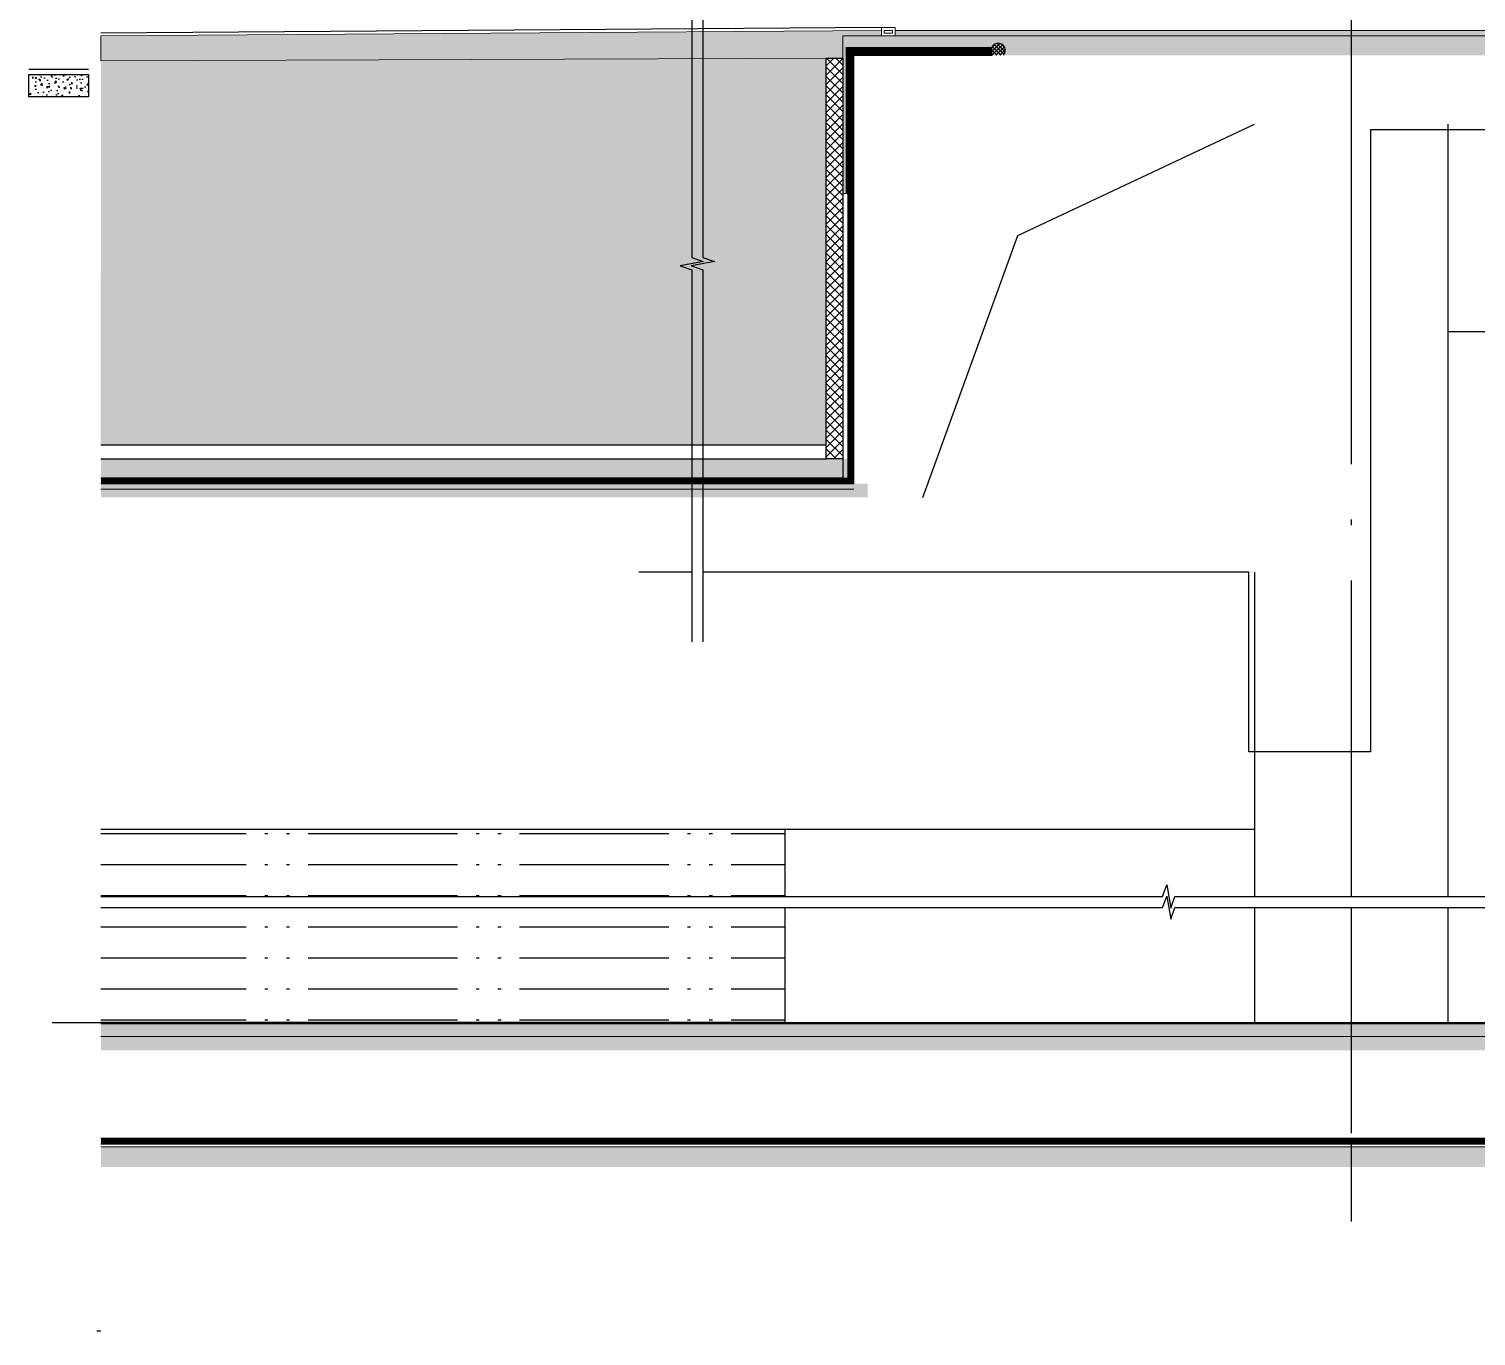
# Model space of a CAD drawing. Extents: x 1147314 to 1218578, y -272074 to -241968.
# Drawn here: x 1147489 to 1152727, y -271246 to -266517 of the extents above; entities that cross this region are included whole.
import ezdxf

# ---------------------------------------------------------------- set-up
doc = ezdxf.new("R2010")
doc.units = 0
doc.header["$LTSCALE"] = 1000
doc.header["$MEASUREMENT"] = 0
for name, pattern in [('230303生产综合楼-平面图_t8$0$DOTE', [2.42, 2, -0.2, 0.02, -0.2]), ('DASHED', [0.75, 0.5, -0.25]), ('DOTE', [2.42, 2, -0.2, 0.02, -0.2])]:
    doc.linetypes.add(name, pattern=pattern)
for name, color, linetype in [('A-AXIS', 1, 'DOTE'), ('A-DOOR-FIRE', 4, 'Continuous'), ('A-ELEV-WIN3', 251, 'Continuous'), ('A-SECT-SURF', 6, 'Continuous'), ('A-看线', 115, 'Continuous'), ('AXIS', 3, 'Continuous'), ('DIM_SYMB', 3, 'Continuous'), ('DOTE', 1, 'Continuous'), ('FF-窗帘-JYZS', 8, 'Continuous'), ('LAYER1', 6, 'Continuous'), ('PUB_HATCH', 8, 'Continuous'), ('SURFACE', 6, 'Continuous'), ('WALL', 255, 'Continuous'), ('墙身保温', 21, 'Continuous'), ('立面填充线2 穿孔板', 8, 'Continuous')]:
    doc.layers.add(name, color=color, linetype=linetype)
doc.layers.add('WALL-CURT-METL', color=211, linetype='Continuous', lineweight=0)
doc.layers.add('墙身分层线', color=253, linetype='Continuous', lineweight=18)

# ---------------------------------------------------------------- blocks, each defined once
blk = doc.blocks.new('A$Ce295fa89')
blk.add_wipeout([(0, 0), (2685.8, 0), (2685.8, -40), (0, -40)]).dxf.layer = 'DIM_SYMB'
at = {"layer": 'DIM_SYMB'}
for points in [[(0, 0), (1295.2, 0), (1310.5, 42), (1325.3, -42), (1340.2, 0), (2685.8, 0)], [(0, -40), (1295.2, -40), (1310.5, 2), (1325.3, -82), (1340.2, -40), (2685.8, -40)]]:
    blk.add_lwpolyline(points, dxfattribs=at)
blk = doc.blocks.new('A$Cb5515362')
at = {"layer": 'LAYER1'}
h = blk.add_hatch(dxfattribs=at)
h.set_pattern_fill('ANSI37', color=256, scale=80, style=0)
h.set_pattern_definition([(45, (3233.838, 33698.022), (-7.0710678, 7.0710678), []), (135, (3233.838, 33698.022), (-7.0710678, -7.0710678), [])])
edge = h.paths.add_edge_path()
edge.add_line((-29.6, -42), (0, -42))
edge.add_line((0, -42), (0, 0))
edge.add_arc((-17.3, -19.2), 25.9, 47.8791, 241.8372)
blk.add_line((0, -42), (-29.6, -42), dxfattribs=at)
blk.add_arc((-17.3, -19.2), 25.8, 48.1003, 241.616, dxfattribs=at)

msp = doc.modelspace()

# ---------------------------------------------------------------- hatches: boundary and pattern name
at = {"layer": 'A-ELEV-WIN3'}
h = msp.add_hatch(dxfattribs=at)
h.set_pattern_fill('ACAD_ISO05W100', color=256, scale=150, angle=-90)
h.set_pattern_definition([(0, (1157679.96, -356277.26), (7e-13, 112.5), [540, -67.5, 11.25, -67.5, 11.25, -67.5])])
h.paths.add_polyline_path([(1147749.4, -271245.9), (1147749.4, -270111.6), (1150224.4, -270111.6), (1150224.4, -269411.6), (1147749.4, -269411.6), (1147749.4, -271133.4), (1147854.4, -271171.6), (1147644.4, -271208.6)])
at = {"layer": 'PUB_HATCH'}
h = msp.add_hatch(dxfattribs=at)
h.set_pattern_fill('加气混凝土', color=256, scale=10, style=0)
h.set_pattern_definition([(0, (-832.54, -46005.65), (60, 120), [0, -120]), (0, (-902.74, -46021.85), (60, 120), [0, -120]), (0, (-863.74, -46023.05), (60, 120), [0, -120]), (0, (-821.14, -45987.65), (60, 120), [0, -120]), (0, (-870.94, -46029.05), (60, 120), [0, -120]), (0, (-809.14, -45912.05), (60, 120), [0, -120]), (0, (-845.74, -45921.65), (60, 120), [0, -120]), (0, (-826.54, -45936.65), (60, 120), [0, -120]), (0, (-924.34, -45939.05), (60, 120), [0, -120]), (0, (-865.54, -45944.45), (60, 120), [0, -120]), (0, (-888.34, -45975.05), (60, 120), [0, -120]), (0, (-887.14, -46020.05), (60, 120), [0, -120]), (0, (-842.14, -46024.85), (60, 120), [0, -120]), (0, (-809.14, -45972.05), (60, 120), [0, -120]), (0, (-921.34, -45990.65), (60, 120), [0, -120]), (0, (-911.14, -45970.25), (60, 120), [0, -120]), (0, (-864.34, -45978.65), (60, 120), [0, -120]), (0, (-881.14, -45996.05), (60, 120), [0, -120]), (0, (-890.74, -45956.45), (60, 120), [0, -120]), (0, (-875.74, -45911.45), (60, 120), [0, -120]), (0, (-916.54, -46015.85), (60, 120), [0, -120]), (0, (-850.54, -45936.05), (60, 120), [0, -120]), (0, (-906.34, -45934.25), (60, 120), [0, -120]), (0, (-915.94, -45918.65), (60, 120), [0, -120]), (130.601294, (-816.51, -45949.6225), (-299.999996686, 360.000001574), [5.268311, -2207.4222]), (18.4349488, (-825.081, -45947.337), (299.9999989, 119.9999991), [5.421048, -753.52558]), (90, (-825.08, -45952.48), (60, 120), [5.142857, -234.85713]), (161.565051, (-819.938, -45954.194), (-300.0000015, 119.99999105), [5.421048, -753.52558]), (53.1301023, (-819.938, -45954.194), (60.0000001, 119.99999994), [5.714286, -594.2857]), (135, (-815.367, -46015.337), (-60.0000073, 119.9999919), [4.848732, -334.56252]), (45, (-822.224, -46015.337), (59.9999996, 119.9999995), [4.848732, -334.56252]), (135, (-818.795, -46018.765), (-60.0000073, 119.9999919), [4.848732, -334.56252]), (45, (-818.795, -46018.765), (59.9999996, 119.9999995), [4.848732, -334.56252]), (116.565051, (-873.08, -45934.77), (-1e-05, 239.999993), [6.388765, -127.7753]), (180, (-875.94, -45929.05), (-60, 120), [6.857143, -113.14285]), (63.434949, (-885.65, -45934.77), (5e-07, 239.999999), [6.388765, -127.7753]), (116.565051, (-882.8, -45940.48), (-1e-05, 239.999993), [6.388765, -127.7753]), (0, (-882.8, -45940.48), (60, 120), [6.857143, -113.14285]), (63.434949, (-875.94, -45940.48), (5e-07, 239.999999), [6.388765, -127.7753]), (107.102728, (-827.9383, -45975.337), (-179.999993118, 600.000000968), [7.772269, -3256.5805]), (143.972626, (-830.224, -45967.908), (-1139.99998555, 839.99999905), [7.772269, -1624.404]), (180, (-836.51, -45963.34), (-60, 120), [7.428571, -112.57142]), (36.0273733, (-850.224, -45967.908), (1139.999991575, 839.999990944), [7.772269, -1624.404]), (71.5650511, (-852.51, -45974.765), (180.00000092, 599.99999897), [7.228063, -751.71856]), (107.102728, (-850.224, -45982.194), (-179.999993118, 600.000000968), [7.772269, -3256.5805]), (143.972626, (-843.938, -45986.765), (-1139.99998555, 839.99999905), [7.772269, -1624.404]), (0, (-843.94, -45986.77), (60, 120), [7.428571, -112.57142]), (36.0273733, (-836.51, -45986.765), (1139.999991575, 839.999990944), [7.772269, -1624.404]), (71.5650511, (-830.224, -45982.194), (180.00000092, 599.99999897), [7.228063, -751.71856]), (150.255118, (-826.795, -45919.337), (-180.00000043, 119.99999851), [4.607004, -962.86392]), (90, (-830.795, -45921.62), (60, 120), [4.571429, -235.42855]), (29.7448813, (-830.795, -45921.623), (180.0000001, 119.99999944), [4.607004, -962.86392]), (116.565051, (-854.8, -46004.48), (-1e-05, 239.999993), [6.388765, -127.7753]), (168.690067, (-857.653, -45998.765), (-540.0000004, 119.99999699), [5.827451, -1217.9371]), (41.1859251, (-867.938, -46001.6225), (1499.999990912, 1319.999988458), [6.074369, -2545.1604]), (90, (-867.94, -46007.337), (60, 120), [5.714286, -234.2857]), (138.814074, (-863.367, -46011.337), (-1499.999973338, 1320.000008407), [6.074369, -2545.1604]), (16.6992442, (-863.367, -46011.337), (1979.999985103, 599.999993716), [5.96589, -2499.7075]), (60.9453959, (-857.6525, -46009.6225), (59.99999984, 119.999998939), [5.883217, -2465.0679]), (109.983106, (-905.081, -45954.194), (-300.00000113, 839.999997777), [6.6884, -2802.4395]), (155.556045, (-907.367, -45947.908), (-780.000002973, 359.99999252), [6.904597, -2893.0263]), (24.4439547, (-919.9383, -45947.908), (780.00000039, 359.999998268), [6.904597, -2893.0263]), (70.0168934, (-922.224, -45954.194), (300.000000904, 839.999997916), [6.6884, -2802.4395]), (109.983106, (-919.938, -45960.4797), (-300.00000113, 839.999997777), [6.6884, -2802.4395]), (160.016893, (-913.653, -45962.765), (-300.00000018, 119.99999453), [6.6884, -1397.8755]), (19.9831065, (-913.653, -45962.765), (299.99999835, 119.99999981), [6.6884, -1397.8755]), (70.0168934, (-907.367, -45960.4797), (300.000000904, 839.999997916), [6.6884, -2802.4395]), (122.005383, (-860.51, -45965.051), (-60.00000805, 119.99999387), [5.390846, -1126.6868]), (18.4349488, (-868.51, -45962.194), (299.9999989, 119.9999991), [5.421048, -753.52558]), (90, (-868.51, -45967.337), (60, 120), [5.142857, -234.85713]), (161.565051, (-863.367, -45969.051), (-300.0000015, 119.99999105), [5.421048, -753.52558]), (54.4623222, (-863.367, -45969.051), (419.99999939, 599.9999991), [4.915614, -2059.6423]), (116.565051, (-895.37, -45994.19), (-1e-05, 239.999993), [6.388765, -127.7753]), (180, (-898.22, -45988.48), (-60, 120), [6.285714, -113.71428]), (59.0362434, (-907.938, -45994.194), (60.000000195, 119.99999942), [6.663946, -1392.7644]), (120.963756, (-904.51, -45999.908), (-60.0000082, 119.99999449), [6.663946, -1392.7644]), (0, (-904.51, -45999.91), (60, 120), [6.285714, -113.71428]), (63.434949, (-898.22, -45999.91), (5e-07, 239.999999), [6.388765, -127.7753])])
h.paths.add_polyline_path([(1157487, -266611.6), (1157487, -266541.6), (1150434.4, -266541.6), (1150434.4, -267111.6), (1150454.4, -267111.6), (1150454.4, -266611.6)])
h = msp.add_hatch(dxfattribs=at)
h.set_pattern_fill('混凝土', color=256, scale=8, style=0)
h.set_pattern_definition([(50, (-12130.204, 4254.974), (57.3808146, -5.0201708), [6, -66]), (355, (-12130.204, 4254.974), (-11.1001067, 60.1753707), [4.8, -52.8]), (100.4514, (-12125.42, 4254.555), (46.2807505, 55.1551634), [5.0992152, -56.091369]), (46.1842, (-12130.204, 4270.974), (85.379284, -13.241521), [9, -99]), (96.6356, (-12123.09, 4269.87), (74.7730164, 77.9294297), [7.648823, -84.13704]), (351.1842, (-12130.2, 4270.97), (74.7729556, 77.929488), [7.2, -79.2]), (21, (-12122.204, 4266.974), (47.7525642, -32.2095113), [6, -66]), (326, (-12122.204, 4266.974), (19.4652266, 58.0120036), [4.8, -52.8]), (71.4514, (-12118.225, 4264.29), (67.2178103, 25.8024397), [5.0992152, -56.091369]), (37.5, (-12130.204, 4254.974), (0.97278843, 26.6315083), [0, -52.16, 0, -53.6, 0, -53]), (7.5, (-12130.204, 4254.974), (21.045563, 31.55293695), [0, -30.56, 0, -50.96, 0, -20.2]), (327.5, (-12148.044, 4254.974), (42.7057949, -1.80438974), [0, -20, 0, -62.4, 0, -82.8]), (317.5, (-12156.044, 4254.974), (46.6548935, 8.0083986), [0, -26, 0, -41.44, 0, -58.8])])
h.paths.add_polyline_path([(1147488.9, -266681.6), (1147705, -266681.6), (1147705, -266761.6), (1147488.9, -266761.6)])
h = msp.add_hatch(dxfattribs=at)
h.set_pattern_fill('加气混凝土', color=256, scale=10, style=0)
h.set_pattern_definition([(0, (-832.54, -50299.62), (60, 120), [0, -120]), (0, (-902.74, -50315.82), (60, 120), [0, -120]), (0, (-863.74, -50317.02), (60, 120), [0, -120]), (0, (-821.14, -50281.62), (60, 120), [0, -120]), (0, (-870.94, -50323.02), (60, 120), [0, -120]), (0, (-809.14, -50206.02), (60, 120), [0, -120]), (0, (-845.74, -50215.62), (60, 120), [0, -120]), (0, (-826.54, -50230.62), (60, 120), [0, -120]), (0, (-924.34, -50233.02), (60, 120), [0, -120]), (0, (-865.54, -50238.42), (60, 120), [0, -120]), (0, (-888.34, -50269.02), (60, 120), [0, -120]), (0, (-887.14, -50314.02), (60, 120), [0, -120]), (0, (-842.14, -50318.82), (60, 120), [0, -120]), (0, (-809.14, -50266.02), (60, 120), [0, -120]), (0, (-921.34, -50284.62), (60, 120), [0, -120]), (0, (-911.14, -50264.22), (60, 120), [0, -120]), (0, (-864.34, -50272.62), (60, 120), [0, -120]), (0, (-881.14, -50290.02), (60, 120), [0, -120]), (0, (-890.74, -50250.42), (60, 120), [0, -120]), (0, (-875.74, -50205.42), (60, 120), [0, -120]), (0, (-916.54, -50309.82), (60, 120), [0, -120]), (0, (-850.54, -50230.02), (60, 120), [0, -120]), (0, (-906.34, -50228.22), (60, 120), [0, -120]), (0, (-915.94, -50212.62), (60, 120), [0, -120]), (130.601294, (-816.51, -50243.59), (-299.999996686, 360.000001574), [5.268311, -2207.4222]), (18.4349488, (-825.081, -50241.304), (299.9999989, 119.9999991), [5.421048, -753.52558]), (90, (-825.08, -50246.45), (60, 120), [5.142857, -234.85713]), (161.565051, (-819.938, -50248.161), (-300.0000015, 119.99999105), [5.421048, -753.52558]), (53.1301023, (-819.938, -50248.161), (60.0000001, 119.99999994), [5.714286, -594.2857]), (135, (-815.367, -50309.304), (-60.0000073, 119.9999919), [4.848732, -334.56252]), (45, (-822.224, -50309.304), (59.9999996, 119.9999995), [4.848732, -334.56252]), (135, (-818.795, -50312.733), (-60.0000073, 119.9999919), [4.848732, -334.56252]), (45, (-818.795, -50312.733), (59.9999996, 119.9999995), [4.848732, -334.56252]), (116.565051, (-873.08, -50228.73), (-1e-05, 239.999993), [6.388765, -127.7753]), (180, (-875.94, -50223.02), (-60, 120), [6.857143, -113.14285]), (63.434949, (-885.65, -50228.73), (5e-07, 239.999999), [6.388765, -127.7753]), (116.565051, (-882.8, -50234.45), (-1e-05, 239.999993), [6.388765, -127.7753]), (0, (-882.8, -50234.45), (60, 120), [6.857143, -113.14285]), (63.434949, (-875.94, -50234.45), (5e-07, 239.999999), [6.388765, -127.7753]), (107.102728, (-827.9383, -50269.3043), (-179.999993118, 600.000000968), [7.772269, -3256.5805]), (143.972626, (-830.224, -50261.876), (-1139.99998555, 839.99999905), [7.772269, -1624.404]), (180, (-836.51, -50257.3), (-60, 120), [7.428571, -112.57142]), (36.0273733, (-850.224, -50261.876), (1139.999991575, 839.999990944), [7.772269, -1624.404]), (71.5650511, (-852.51, -50268.733), (180.00000092, 599.99999897), [7.228063, -751.71856]), (107.102728, (-850.224, -50276.1614), (-179.999993118, 600.000000968), [7.772269, -3256.5805]), (143.972626, (-843.938, -50280.733), (-1139.99998555, 839.99999905), [7.772269, -1624.404]), (0, (-843.94, -50280.73), (60, 120), [7.428571, -112.57142]), (36.0273733, (-836.51, -50280.733), (1139.999991575, 839.999990944), [7.772269, -1624.404]), (71.5650511, (-830.224, -50276.161), (180.00000092, 599.99999897), [7.228063, -751.71856]), (150.255118, (-826.795, -50213.304), (-180.00000043, 119.99999851), [4.607004, -962.86392]), (90, (-830.795, -50215.59), (60, 120), [4.571429, -235.42855]), (29.7448813, (-830.795, -50215.59), (180.0000001, 119.99999944), [4.607004, -962.86392]), (116.565051, (-854.8, -50298.45), (-1e-05, 239.999993), [6.388765, -127.7753]), (168.690067, (-857.653, -50292.733), (-540.0000004, 119.99999699), [5.827451, -1217.9371]), (41.1859251, (-867.938, -50295.59), (1499.999990912, 1319.999988458), [6.074369, -2545.1604]), (90, (-867.94, -50301.304), (60, 120), [5.714286, -234.2857]), (138.814074, (-863.367, -50305.304), (-1499.999973338, 1320.000008407), [6.074369, -2545.1604]), (16.6992442, (-863.367, -50305.304), (1979.999985103, 599.999993716), [5.96589, -2499.7075]), (60.9453959, (-857.6525, -50303.59), (59.99999984, 119.999998939), [5.883217, -2465.0679]), (109.983106, (-905.081, -50248.1614), (-300.00000113, 839.999997777), [6.6884, -2802.4395]), (155.556045, (-907.367, -50241.8757), (-780.000002973, 359.99999252), [6.904597, -2893.0263]), (24.4439547, (-919.9383, -50241.8757), (780.00000039, 359.999998268), [6.904597, -2893.0263]), (70.0168934, (-922.224, -50248.1614), (300.000000904, 839.999997916), [6.6884, -2802.4395]), (109.983106, (-919.938, -50254.447), (-300.00000113, 839.999997777), [6.6884, -2802.4395]), (160.016893, (-913.653, -50256.733), (-300.00000018, 119.99999453), [6.6884, -1397.8755]), (19.9831065, (-913.653, -50256.733), (299.99999835, 119.99999981), [6.6884, -1397.8755]), (70.0168934, (-907.367, -50254.447), (300.000000904, 839.999997916), [6.6884, -2802.4395]), (122.005383, (-860.51, -50259.019), (-60.00000805, 119.99999387), [5.390846, -1126.6868]), (18.4349488, (-868.51, -50256.161), (299.9999989, 119.9999991), [5.421048, -753.52558]), (90, (-868.51, -50261.304), (60, 120), [5.142857, -234.85713]), (161.565051, (-863.367, -50263.019), (-300.0000015, 119.99999105), [5.421048, -753.52558]), (54.4623222, (-863.367, -50263.0186), (419.99999939, 599.9999991), [4.915614, -2059.6423]), (116.565051, (-895.37, -50288.16), (-1e-05, 239.999993), [6.388765, -127.7753]), (180, (-898.22, -50282.45), (-60, 120), [6.285714, -113.71428]), (59.0362434, (-907.938, -50288.161), (60.000000195, 119.99999942), [6.663946, -1392.7644]), (120.963756, (-904.51, -50293.876), (-60.0000082, 119.99999449), [6.663946, -1392.7644]), (0, (-904.51, -50293.88), (60, 120), [6.285714, -113.71428]), (63.434949, (-898.22, -50293.88), (5e-07, 239.999999), [6.388765, -127.7753])])
h.paths.add_polyline_path([(1157487, -270211.6), (1157487, -270161.6), (1147749.4, -270161.6), (1147749.4, -270211.6)])
at = {"layer": '墙身保温'}
h = msp.add_hatch(dxfattribs=at)
h.set_pattern_fill('ANSI37', color=256, scale=15, style=0)
h.set_pattern_definition([(45, (-773.053, 600), (-16.83798023, 16.83798023), []), (135, (-773.053, 600), (-16.83798023, -16.83798023), [])])
h.paths.add_polyline_path([(1150374.4, -268071.6), (1150374.4, -266622.5), (1150434.4, -266622.5), (1150434.4, -268071.6)])
at = {"layer": '墙身分层线'}
h = msp.add_hatch(dxfattribs=at)
h.set_pattern_fill('混凝土', color=256, scale=10)
h.set_pattern_definition([(50, (-867.94, -45969.05), (71.7260183, -6.2752135), [7.5, -82.5]), (355, (-867.94, -45969.05), (-13.8751334, 75.2192134), [6, -66]), (100.4514, (-861.96, -45969.574), (57.850938, 68.9439542), [6.374019, -70.114211]), (46.1842, (-867.94, -45949.05), (106.724105, -16.5519014), [11.25, -123.75]), (96.6356, (-859.04, -45950.43), (93.466271, 97.411787), [9.561029, -105.1713]), (351.1842, (-867.94, -45949.05), (93.466195, 97.41186), [9, -99]), (21, (-857.94, -45954.05), (59.6907052, -40.261889), [7.5, -82.5]), (326, (-857.94, -45954.05), (24.331533, 72.5150045), [6, -66]), (71.4514, (-852.964, -45957.406), (84.022263, 32.2530497), [6.374019, -70.114211]), (37.5, (-867.938, -45969.05), (1.21598553, 33.2893854), [0, -65.2, 0, -67, 0, -66.25]), (7.5, (-867.94, -45969.05), (26.3069537, 39.4411712), [0, -38.2, 0, -63.7, 0, -25.25]), (327.5, (-890.238, -45969.05), (53.3822436, -2.2554872), [0, -25, 0, -78, 0, -103.5]), (317.5, (-900.24, -45969.05), (58.318617, 10.0104982), [0, -32.5, 0, -51.8, 0, -73.5])])
h.paths.add_polyline_path([(1157487, -266541.6), (1157487, -266521.6), (1150624.4, -266521.6), (1150624.4, -266541.6)])
h = msp.add_hatch(dxfattribs=at)
h.set_pattern_fill('混凝土', color=256, scale=10)
h.set_pattern_definition([(50, (-867.94, -50313.02), (71.7260183, -6.2752135), [7.5, -82.5]), (355, (-867.94, -50313.02), (-13.8751334, 75.2192134), [6, -66]), (100.4514, (-861.96, -50313.54), (57.850938, 68.9439542), [6.374019, -70.114211]), (46.1842, (-867.94, -50293.02), (106.724105, -16.5519014), [11.25, -123.75]), (96.6356, (-859.04, -50294.4), (93.466271, 97.411787), [9.561029, -105.1713]), (351.1842, (-867.94, -50293.02), (93.466195, 97.41186), [9, -99]), (21, (-857.94, -50298.02), (59.6907052, -40.261889), [7.5, -82.5]), (326, (-857.94, -50298.02), (24.331533, 72.5150045), [6, -66]), (71.4514, (-852.964, -50301.374), (84.022263, 32.2530497), [6.374019, -70.114211]), (37.5, (-867.938, -50313.019), (1.21598553, 33.2893854), [0, -65.2, 0, -67, 0, -66.25]), (7.5, (-867.94, -50313.02), (26.3069537, 39.4411712), [0, -38.2, 0, -63.7, 0, -25.25]), (327.5, (-890.238, -50313.019), (53.3822436, -2.2554872), [0, -25, 0, -78, 0, -103.5]), (317.5, (-900.24, -50313.02), (58.318617, 10.0104982), [0, -32.5, 0, -51.8, 0, -73.5])])
h.paths.add_polyline_path([(1157487, -270161.6), (1157487, -270116.6), (1147749.4, -270116.6), (1147749.4, -270161.6)])
at = {"layer": '立面填充线2 穿孔板'}
h = msp.add_hatch(dxfattribs=at)
h.set_pattern_fill('夯实土壤', color=256, scale=20, style=0)
h.set_pattern_definition([(135, (1148784.9, -270885.6), (79.4788, 79.4788), []), (135, (1148742.9, -270885.6), (79.4788, 79.4788), []), (135, (1148700.9, -270885.6), (79.4788, 79.4788), []), (45, (1148784.9, -270885.6), (79.4788, -79.4788), [53, -59.4]), (45, (1148763.9, -270864.6), (79.4788, -79.4788), [53, -59.4]), (45, (1148742.9, -270843.6), (79.4788, -79.4788), [53, -59.4])])
h.paths.add_polyline_path([(1157487, -270633.7), (1157487, -270561.6), (1147749.4, -270561.6), (1147749.4, -270633.7)])

# ---------------------------------------------------------------- linework, layer by layer
at = {"layer": 'A-AXIS'}
msp.add_line((1147573.2, -270111.6), (1157487, -270111.6), dxfattribs=at)
at = {"layer": 'A-DOOR-FIRE'}
msp.add_lwpolyline([(1147749.4, -269411.6), (1150224.4, -269411.6), (1150224.4, -270111.6), (1147749.4, -270111.6)], dxfattribs=at)
at = {"layer": 'A-SECT-SURF'}
msp.add_line((1147749.4, -270111.6), (1154261.6, -270111.6), dxfattribs=at)
at = {"layer": 'A-看线'}
for p, q in [((1152624.4, -266861.6), (1152624.4, -270111.6)), ((1147749.4, -269411.6), (1151924.4, -269411.6))]:
    msp.add_line(p, q, dxfattribs=at)
for points in [[(1152624.4, -267611.6), (1156211.6, -267611.6)], [(1151924.4, -268481.6), (1151924.4, -270111.6)]]:
    msp.add_lwpolyline(points, dxfattribs=at)
at = {"layer": 'AXIS'}
msp.add_line((1152274.4, -270536), (1152274.4, -270831.8), dxfattribs=at)
at = {"layer": 'DOTE', "linetype": '230303生产综合楼-平面图_t8$0$DOTE'}
msp.add_line((1152274.4, -258831.6), (1152274.4, -270831.8), dxfattribs=at)
at = {"layer": 'FF-窗帘-JYZS'}
msp.add_lwpolyline([(1150474.4, -266611.6), (1150474.4, -266611.6)], dxfattribs=at)
at = {"layer": 'SURFACE', "linetype": 'DASHED', "ltscale": 0.1, "const_width": 20}
for points in [[(1150454.4, -267111.6), (1150454.4, -266591.6), (1150974.4, -266591.6)], [(1157487, -270541.6), (1147749.4, -270541.6)]]:
    msp.add_lwpolyline(points, dxfattribs=at)
at = {"layer": 'SURFACE'}
for points in [[(1147488.9, -266661.6), (1147705, -266661.6)], [(1154261.6, -266881.6), (1152344.4, -266881.6), (1152344.4, -269131.6), (1151904.4, -269131.6), (1151904.4, -268481.6), (1149696.3, -268481.6)]]:
    msp.add_lwpolyline(points, dxfattribs=at)
at = {"layer": 'WALL'}
for points in [[(1150374.4, -268071.6), (1150374.4, -266622.5), (1150434.4, -266622.5), (1150434.4, -268071.6)], [(1147488.9, -266681.6), (1147705, -266681.6), (1147705, -266681.6), (1147705, -266761.6), (1147705, -266761.6), (1147488.9, -266761.6)]]:
    msp.add_lwpolyline(points, close=True, dxfattribs=at)
for points in [[(1150724.4, -268211.6), (1151068.5, -267264), (1151924.4, -266861.6)], [(1150434.4, -266901.6), (1150434.4, -268141.6), (1147749.4, -268141.6)], [(1157487, -270531.6), (1147749.4, -270531.6)], [(1157487, -270551.6), (1147749.4, -270551.6)]]:
    msp.add_lwpolyline(points, dxfattribs=at)
at = {"layer": 'WALL-CURT-METL'}
for points in [[(1150574.4, -266511.6), (1150624.5, -266511.6), (1150624.5, -266541.6), (1150574.4, -266541.6)], [(1150584.4, -266521.6), (1150614.5, -266521.6), (1150614.5, -266531.6), (1150584.4, -266531.6)]]:
    msp.add_lwpolyline(points, close=True, dxfattribs=at)
at = {"layer": '墙身分层线'}
for p, q in [((1157487, -266521.6), (1150624.5, -266521.6)), ((1157487, -266541.6), (1150624.5, -266541.6)), ((1147749.4, -270116.6), (1154261.6, -270116.6)), ((1147749.4, -270161.6), (1154261.6, -270161.6))]:
    msp.add_line(p, q, dxfattribs=at)
for points in [[(1150624.5, -266541.6), (1150434.4, -266541.6), (1150434.4, -267111.6), (1150454.4, -267111.6)], [(1157487, -270551.6), (1147749.4, -270551.6)], [(1157487, -270561.6), (1147749.4, -270561.6)]]:
    msp.add_lwpolyline(points, dxfattribs=at)

# ---------------------------------------------------------------- block references
at = {"layer": 'SURFACE', "rotation": 270}
msp.add_blockref('A$Cb5515362', (1151016.4, -266611.6), dxfattribs=at)

# ---------------------------------------------------------------- next in the draw order: block references
at = {"layer": 'DIM_SYMB', "rotation": 270}
msp.add_blockref('A$Ce295fa89', (1149927.7, -266048, 0), dxfattribs=at)

# ---------------------------------------------------------------- next in the draw order: wipeouts: each hides what was drawn before it
msp.add_wipeout([(1147749.4, -269655.8), (1157487, -269655.8), (1157487, -269695.8), (1147749.4, -269695.8)]).translate(0, 0, 0).dxf.layer = 'DIM_SYMB'

# ---------------------------------------------------------------- next in the draw order: hatches: boundary and pattern name
at = {"layer": 'LAYER1'}
h = msp.add_hatch(dxfattribs=at)
h.set_pattern_fill('AR-SAND', color=8, scale=20, style=0)
h.set_pattern_definition([(37.5, (-11401.663, 3534.48), (-1.6000313, 48.9413237), [0, -38.608, 0, -43.18, 0, -41.275]), (7.5, (-11401.66, 3534.48), (44.9523283, 71.68251), [0, -20.828, 0, -34.798, 0, -13.335]), (327.5, (-11432.905, 3534.48), (79.099237, 0.1437185), [0, -12.7, 0, -45.72, 0, -59.69]), (317.5, (-11432.905, 3534.48), (76.3556452, 22.2929323), [0, -6.35, 0, -29.972, 0, -34.29])])
h.paths.add_polyline_path([(1147748.9, -268021.6), (1150374.8, -268021.6), (1150374.1, -266611.6), (1147749.4, -266611.6)])
at = {"layer": 'PUB_HATCH'}
h = msp.add_hatch(dxfattribs=at)
h.set_pattern_fill('混凝土', color=256, scale=8, style=0)
h.set_pattern_definition([(50, (-11161.664, 4404.49), (57.3808146, -5.0201708), [6, -66]), (355, (-11161.664, 4404.49), (-11.1001067, 60.1753707), [4.8, -52.8]), (100.4514, (-11156.88, 4404.07), (46.2807505, 55.1551634), [5.0992152, -56.091369]), (46.1842, (-11161.664, 4420.49), (85.379284, -13.241521), [9, -99]), (96.6356, (-11154.55, 4419.385), (74.7730164, 77.9294297), [7.648823, -84.13704]), (351.1842, (-11161.66, 4420.49), (74.7729556, 77.929488), [7.2, -79.2]), (21, (-11153.664, 4416.49), (47.7525642, -32.2095113), [6, -66]), (326, (-11153.664, 4416.49), (19.4652266, 58.0120036), [4.8, -52.8]), (71.4514, (-11149.685, 4413.804), (67.2178103, 25.8024397), [5.0992152, -56.091369]), (37.5, (-11161.664, 4404.488), (0.97278843, 26.6315083), [0, -52.16, 0, -53.6, 0, -53]), (7.5, (-11161.664, 4404.488), (21.045563, 31.55293695), [0, -30.56, 0, -50.96, 0, -20.2]), (327.5, (-11179.504, 4404.488), (42.7057949, -1.80438974), [0, -20, 0, -62.4, 0, -82.8]), (317.5, (-11187.504, 4404.49), (46.6548935, 8.0083986), [0, -26, 0, -41.44, 0, -58.8])])
h.paths.add_polyline_path([(1150574.4, -266521.6), (1147749.4, -266541.6), (1147749.4, -266631.6), (1150434.4, -266622.5), (1150434.4, -266541.6), (1150574.4, -266541.6)])
h = msp.add_hatch(dxfattribs=at)
h.set_pattern_fill('混凝土', color=256, scale=8, style=0)
h.set_pattern_definition([(50, (-25107.094, 2495.264), (57.3808146, -5.0201708), [6, -66]), (355, (-25107.094, 2495.264), (-11.1001067, 60.1753707), [4.8, -52.8]), (100.4514, (-25102.31, 2494.845), (46.2807505, 55.1551634), [5.0992152, -56.091369]), (46.1842, (-25107.094, 2511.264), (85.379284, -13.241521), [9, -99]), (96.6356, (-25099.98, 2510.16), (74.7730164, 77.9294297), [7.648823, -84.13704]), (351.1842, (-25107.09, 2511.26), (74.7729556, 77.929488), [7.2, -79.2]), (21, (-25099.094, 2507.264), (47.7525642, -32.2095113), [6, -66]), (326, (-25099.094, 2507.264), (19.4652266, 58.0120036), [4.8, -52.8]), (71.4514, (-25095.115, 2504.58), (67.2178103, 25.8024397), [5.0992152, -56.091369]), (37.5, (-25107.094, 2495.264), (0.97278843, 26.6315083), [0, -52.16, 0, -53.6, 0, -53]), (7.5, (-25107.094, 2495.264), (21.045563, 31.55293695), [0, -30.56, 0, -50.96, 0, -20.2]), (327.5, (-25124.934, 2495.264), (42.7057949, -1.80438974), [0, -20, 0, -62.4, 0, -82.8]), (317.5, (-25132.934, 2495.264), (46.6548935, 8.0083986), [0, -26, 0, -41.44, 0, -58.8])])
h.paths.add_polyline_path([(1147749.4, -268071.6), (1147749.4, -268141.6), (1150474.4, -268141.6), (1150474.4, -268071.6)])
h = msp.add_hatch(dxfattribs=at)
h.set_pattern_fill('加气混凝土', color=256, scale=8)
h.set_pattern_definition([(0, (-38937.58, 3921.02), (48, 96), [0, -96]), (0, (-38993.74, 3908.06), (48, 96), [0, -96]), (0, (-38962.54, 3907.1), (48, 96), [0, -96]), (0, (-38928.46, 3935.42), (48, 96), [0, -96]), (0, (-38968.3, 3902.3), (48, 96), [0, -96]), (0, (-38918.86, 3995.9), (48, 96), [0, -96]), (0, (-38948.14, 3988.22), (48, 96), [0, -96]), (0, (-38932.78, 3976.22), (48, 96), [0, -96]), (0, (-39011.02, 3974.3), (48, 96), [0, -96]), (0, (-38963.98, 3969.98), (48, 96), [0, -96]), (0, (-38982.22, 3945.5), (48, 96), [0, -96]), (0, (-38981.26, 3909.5), (48, 96), [0, -96]), (0, (-38945.26, 3905.66), (48, 96), [0, -96]), (0, (-38918.86, 3947.9), (48, 96), [0, -96]), (0, (-39008.62, 3933.02), (48, 96), [0, -96]), (0, (-39000.46, 3949.34), (48, 96), [0, -96]), (0, (-38963.02, 3942.62), (48, 96), [0, -96]), (0, (-38976.46, 3928.7), (48, 96), [0, -96]), (0, (-38984.14, 3960.38), (48, 96), [0, -96]), (0, (-38972.14, 3996.38), (48, 96), [0, -96]), (0, (-39004.78, 3912.86), (48, 96), [0, -96]), (0, (-38951.98, 3976.7), (48, 96), [0, -96]), (0, (-38996.62, 3978.14), (48, 96), [0, -96]), (0, (-39004.3, 3990.62), (48, 96), [0, -96]), (130.601294, (-38924.756, 3965.84), (-239.99999735, 288.00000126), [4.214649, -1765.93776]), (18.4349488, (-38931.613, 3967.669), (239.99999911, 95.9999993), [4.3368384, -602.820464]), (90, (-38931.613, 3963.554), (48, 96), [4.1142854, -187.885704]), (161.565051, (-38927.499, 3962.183), (-240.0000012, 95.99999284), [4.3368384, -602.820464]), (53.1301023, (-38927.499, 3962.183), (48.0000001, 95.99999995), [4.571429, -475.42856]), (135, (-38923.842, 3913.27), (-48.0000058, 95.9999935), [3.8789856, -267.650016]), (45, (-38929.328, 3913.27), (47.9999997, 95.9999996), [3.8789856, -267.650016]), (135, (-38926.585, 3910.526), (-48.0000058, 95.9999935), [3.8789856, -267.650016]), (45, (-38926.585, 3910.526), (47.9999997, 95.9999996), [3.8789856, -267.650016]), (116.565051, (-38970.01, 3977.73), (-8.4e-06, 191.999995), [5.111012, -102.22024]), (180, (-38972.3, 3982.3), (-48, 96), [5.4857146, -90.51428]), (63.434949, (-38980.07, 3977.73), (4e-07, 191.999999), [5.111012, -102.22024]), (116.565051, (-38977.785, 3973.154), (-8.4e-06, 191.999995), [5.111012, -102.22024]), (0, (-38977.78, 3973.15), (48, 96), [5.4857146, -90.51428]), (63.434949, (-38972.3, 3973.154), (4e-07, 191.999999), [5.111012, -102.22024]), (107.102728, (-38933.899, 3945.2686), (-143.999994495, 480.000000774), [6.217815, -2605.2644]), (143.972626, (-38935.7275, 3951.2115), (-911.99998844, 671.99999924), [6.217815, -1299.5232]), (180, (-38940.76, 3954.87), (-48, 96), [5.942857, -90.057136]), (36.0273733, (-38951.7275, 3951.2115), (911.99999326, 671.999992756), [6.217815, -1299.5232]), (71.5650511, (-38953.556, 3945.726), (144.00000074, 479.99999917), [5.7824506, -601.374848]), (107.102728, (-38951.7275, 3939.783), (-143.999994495, 480.000000774), [6.217815, -2605.2644]), (143.972626, (-38946.699, 3936.126), (-911.99998844, 671.99999924), [6.217815, -1299.5232]), (0, (-38946.7, 3936.13), (48, 96), [5.942857, -90.057136]), (36.0273733, (-38940.756, 3936.126), (911.99999326, 671.999992756), [6.217815, -1299.5232]), (71.5650511, (-38935.728, 3939.783), (144.00000074, 479.99999917), [5.7824506, -601.374848]), (150.255118, (-38932.985, 3990.069), (-144.00000034, 95.99999881), [3.685603, -770.291136]), (90, (-38936.185, 3988.24), (48, 96), [3.657143, -188.34284]), (29.7448813, (-38936.185, 3988.24), (144.00000008, 95.99999955), [3.685603, -770.291136]), (116.565051, (-38955.385, 3921.954), (-8.4e-06, 191.999995), [5.111012, -102.22024]), (168.690067, (-38957.67, 3926.526), (-432.00000032, 95.99999759), [4.661961, -974.34968]), (41.1859251, (-38965.899, 3924.24), (1199.99999273, 1055.999990766), [4.859495, -2036.12832]), (90, (-38965.9, 3919.67), (48, 96), [4.571429, -187.42856]), (138.814074, (-38962.242, 3916.4686), (-1199.99997867, 1056.000006726), [4.859495, -2036.12832]), (16.6992442, (-38962.242, 3916.4686), (1583.999988083, 479.999994972), [4.772712, -1999.766]), (60.9453959, (-38957.6704, 3917.84), (47.999999873, 95.99999915), [4.706574, -1972.05432]), (109.983106, (-38995.6132, 3962.183), (-240.000000904, 671.999998222), [5.35072, -2241.9516]), (155.556045, (-38997.4418, 3967.2115), (-624.000002379, 287.999994016), [5.523678, -2314.42104]), (24.4439547, (-39007.499, 3967.2115), (624.000000311, 287.999998615), [5.523678, -2314.42104]), (70.0168934, (-39009.3275, 3962.183), (240.000000724, 671.999998333), [5.35072, -2241.9516]), (109.983106, (-39007.499, 3957.1543), (-240.000000904, 671.999998222), [5.35072, -2241.9516]), (160.016893, (-39002.47, 3955.326), (-240.00000014, 95.999995627), [5.35072, -1118.3004]), (19.9831065, (-39002.47, 3955.326), (239.99999868, 95.99999985), [5.35072, -1118.3004]), (70.0168934, (-38997.4418, 3957.1543), (240.000000724, 671.999998333), [5.35072, -2241.9516]), (122.005383, (-38959.956, 3953.497), (-48.00000644, 95.9999951), [4.312677, -901.34944]), (18.4349488, (-38966.356, 3955.783), (239.99999911, 95.9999993), [4.3368384, -602.820464]), (90, (-38966.356, 3951.67), (48, 96), [4.1142854, -187.885704]), (161.565051, (-38962.242, 3950.297), (-240.0000012, 95.99999284), [4.3368384, -602.820464]), (54.4623222, (-38962.242, 3950.297), (335.999999513, 479.99999928), [3.932491, -1647.71384]), (116.565051, (-38987.84, 3930.18), (-8.4e-06, 191.999995), [5.111012, -102.22024]), (180, (-38990.13, 3934.75), (-48, 96), [5.028571, -90.971424]), (59.0362434, (-38997.899, 3930.183), (48.000000156, 95.999999534), [5.3311565, -1114.21152]), (120.963756, (-38995.156, 3925.6115), (-48.00000656, 95.99999559), [5.3311565, -1114.21152]), (0, (-38995.16, 3925.61), (48, 96), [5.028571, -90.971424]), (63.434949, (-38990.13, 3925.61), (4e-07, 191.999999), [5.111012, -102.22024])])
h.paths.add_polyline_path([(1147749.4, -268161.6), (1147749.4, -268181.6), (1150524.4, -268181.6), (1150524.4, -268161.6)])
h = msp.add_hatch(dxfattribs=at)
h.set_pattern_fill('加气混凝土', color=256, scale=8)
h.set_pattern_definition([(0, (-38937.58, 3891.02), (48, 96), [0, -96]), (0, (-38993.74, 3878.06), (48, 96), [0, -96]), (0, (-38962.54, 3877.1), (48, 96), [0, -96]), (0, (-38928.46, 3905.42), (48, 96), [0, -96]), (0, (-38968.3, 3872.3), (48, 96), [0, -96]), (0, (-38918.86, 3965.9), (48, 96), [0, -96]), (0, (-38948.14, 3958.22), (48, 96), [0, -96]), (0, (-38932.78, 3946.22), (48, 96), [0, -96]), (0, (-39011.02, 3944.3), (48, 96), [0, -96]), (0, (-38963.98, 3939.98), (48, 96), [0, -96]), (0, (-38982.22, 3915.5), (48, 96), [0, -96]), (0, (-38981.26, 3879.5), (48, 96), [0, -96]), (0, (-38945.26, 3875.66), (48, 96), [0, -96]), (0, (-38918.86, 3917.9), (48, 96), [0, -96]), (0, (-39008.62, 3903.02), (48, 96), [0, -96]), (0, (-39000.46, 3919.34), (48, 96), [0, -96]), (0, (-38963.02, 3912.62), (48, 96), [0, -96]), (0, (-38976.46, 3898.7), (48, 96), [0, -96]), (0, (-38984.14, 3930.38), (48, 96), [0, -96]), (0, (-38972.14, 3966.38), (48, 96), [0, -96]), (0, (-39004.78, 3882.86), (48, 96), [0, -96]), (0, (-38951.98, 3946.7), (48, 96), [0, -96]), (0, (-38996.62, 3948.14), (48, 96), [0, -96]), (0, (-39004.3, 3960.62), (48, 96), [0, -96]), (130.601294, (-38924.756, 3935.8396), (-239.99999735, 288.00000126), [4.214649, -1765.93776]), (18.4349488, (-38931.613, 3937.668), (239.99999911, 95.9999993), [4.3368384, -602.820464]), (90, (-38931.613, 3933.554), (48, 96), [4.1142854, -187.885704]), (161.565051, (-38927.499, 3932.182), (-240.0000012, 95.99999284), [4.3368384, -602.820464]), (53.1301023, (-38927.499, 3932.182), (48.0000001, 95.99999995), [4.571429, -475.42856]), (135, (-38923.842, 3883.268), (-48.0000058, 95.9999935), [3.8789856, -267.650016]), (45, (-38929.328, 3883.268), (47.9999997, 95.9999996), [3.8789856, -267.650016]), (135, (-38926.585, 3880.525), (-48.0000058, 95.9999935), [3.8789856, -267.650016]), (45, (-38926.585, 3880.525), (47.9999997, 95.9999996), [3.8789856, -267.650016]), (116.565051, (-38970.01, 3947.725), (-8.4e-06, 191.999995), [5.111012, -102.22024]), (180, (-38972.3, 3952.3), (-48, 96), [5.4857146, -90.51428]), (63.434949, (-38980.07, 3947.725), (4e-07, 191.999999), [5.111012, -102.22024]), (116.565051, (-38977.785, 3943.15), (-8.4e-06, 191.999995), [5.111012, -102.22024]), (0, (-38977.78, 3943.15), (48, 96), [5.4857146, -90.51428]), (63.434949, (-38972.3, 3943.15), (4e-07, 191.999999), [5.111012, -102.22024]), (107.102728, (-38933.899, 3915.268), (-143.999994495, 480.000000774), [6.217815, -2605.2644]), (143.972626, (-38935.7276, 3921.211), (-911.99998844, 671.99999924), [6.217815, -1299.5232]), (180, (-38940.76, 3924.87), (-48, 96), [5.942857, -90.057136]), (36.0273733, (-38951.7276, 3921.211), (911.99999326, 671.999992756), [6.217815, -1299.5232]), (71.5650511, (-38953.556, 3915.725), (144.00000074, 479.99999917), [5.7824506, -601.374848]), (107.102728, (-38951.7276, 3909.7824), (-143.999994495, 480.000000774), [6.217815, -2605.2644]), (143.972626, (-38946.699, 3906.125), (-911.99998844, 671.99999924), [6.217815, -1299.5232]), (0, (-38946.7, 3906.13), (48, 96), [5.942857, -90.057136]), (36.0273733, (-38940.756, 3906.125), (911.99999326, 671.999992756), [6.217815, -1299.5232]), (71.5650511, (-38935.728, 3909.782), (144.00000074, 479.99999917), [5.7824506, -601.374848]), (150.255118, (-38932.985, 3960.068), (-144.00000034, 95.99999881), [3.685603, -770.291136]), (90, (-38936.185, 3958.24), (48, 96), [3.657143, -188.34284]), (29.7448813, (-38936.185, 3958.24), (144.00000008, 95.99999955), [3.685603, -770.291136]), (116.565051, (-38955.385, 3891.95), (-8.4e-06, 191.999995), [5.111012, -102.22024]), (168.690067, (-38957.67, 3896.525), (-432.00000032, 95.99999759), [4.661961, -974.34968]), (41.1859251, (-38965.899, 3894.2396), (1199.99999273, 1055.999990766), [4.859495, -2036.12832]), (90, (-38965.9, 3889.67), (48, 96), [4.571429, -187.42856]), (138.814074, (-38962.242, 3886.468), (-1199.99997867, 1056.000006726), [4.859495, -2036.12832]), (16.6992442, (-38962.242, 3886.468), (1583.999988083, 479.999994972), [4.772712, -1999.766]), (60.9453959, (-38957.6704, 3887.8396), (47.999999873, 95.99999915), [4.706574, -1972.05432]), (109.983106, (-38995.6133, 3932.1824), (-240.000000904, 671.999998222), [5.35072, -2241.9516]), (155.556045, (-38997.442, 3937.211), (-624.000002379, 287.999994016), [5.523678, -2314.42104]), (24.4439547, (-39007.499, 3937.211), (624.000000311, 287.999998615), [5.523678, -2314.42104]), (70.0168934, (-39009.3276, 3932.1824), (240.000000724, 671.999998333), [5.35072, -2241.9516]), (109.983106, (-39007.499, 3927.154), (-240.000000904, 671.999998222), [5.35072, -2241.9516]), (160.016893, (-39002.47, 3925.325), (-240.00000014, 95.999995627), [5.35072, -1118.3004]), (19.9831065, (-39002.47, 3925.325), (239.99999868, 95.99999985), [5.35072, -1118.3004]), (70.0168934, (-38997.442, 3927.154), (240.000000724, 671.999998333), [5.35072, -2241.9516]), (122.005383, (-38959.956, 3923.497), (-48.00000644, 95.9999951), [4.312677, -901.34944]), (18.4349488, (-38966.356, 3925.782), (239.99999911, 95.9999993), [4.3368384, -602.820464]), (90, (-38966.356, 3921.67), (48, 96), [4.1142854, -187.885704]), (161.565051, (-38962.242, 3920.297), (-240.0000012, 95.99999284), [4.3368384, -602.820464]), (54.4623222, (-38962.242, 3920.2967), (335.999999513, 479.99999928), [3.932491, -1647.71384]), (116.565051, (-38987.84, 3900.18), (-8.4e-06, 191.999995), [5.111012, -102.22024]), (180, (-38990.13, 3904.75), (-48, 96), [5.028571, -90.971424]), (59.0362434, (-38997.899, 3900.1824), (48.000000156, 95.999999534), [5.3311565, -1114.21152]), (120.963756, (-38995.156, 3895.611), (-48.00000656, 95.99999559), [5.3311565, -1114.21152]), (0, (-38995.16, 3895.61), (48, 96), [5.028571, -90.971424]), (63.434949, (-38990.13, 3895.61), (4e-07, 191.999999), [5.111012, -102.22024])])
h.paths.add_polyline_path([(1147749.4, -268181.6), (1147749.4, -268211.6), (1150524.4, -268211.6), (1150524.4, -268181.6)])

# ---------------------------------------------------------------- next in the draw order: linework, layer by layer
at = {"layer": 'DIM_SYMB', "elevation": 0}
for points in [[(1147749.4, -269655.8), (1151591.8, -269655.8), (1151607, -269613.8), (1151621.8, -269697.8), (1151636.8, -269655.8), (1157487, -269655.8)], [(1147749.4, -269695.8), (1151591.8, -269695.8), (1151607, -269653.8), (1151621.8, -269737.8), (1151636.8, -269695.8), (1157487, -269695.8)]]:
    msp.add_lwpolyline(points, dxfattribs=at)
at = {"layer": 'FF-窗帘-JYZS'}
for points in [[(1147749.4, -268141.6), (1150454.4, -268141.6), (1150454.4, -266591.6), (1150974.4, -266591.6)], [(1147749.4, -268161.6), (1150474.4, -268161.6), (1150474.4, -266611.6), (1150974.4, -266611.6)]]:
    msp.add_lwpolyline(points, dxfattribs=at)
at = {"layer": 'SURFACE'}
msp.add_lwpolyline([(1150574.4, -266511.6), (1147749.4, -266531.6)], dxfattribs=at)
at = {"layer": 'SURFACE', "linetype": 'DASHED', "ltscale": 0.1, "const_width": 20}
msp.add_lwpolyline([(1147749.4, -268151.6), (1150464.4, -268151.6), (1150464.4, -266601.6), (1150974.4, -266601.6)], dxfattribs=at)
at = {"layer": 'WALL'}
for points in [[(1147749.4, -268021.6), (1150374.4, -268021.6)], [(1147749.4, -268071.6), (1150374.4, -268071.6)]]:
    msp.add_lwpolyline(points, dxfattribs=at)
at = {"layer": '墙身分层线'}
msp.add_lwpolyline([(1150574.4, -266521.6), (1147749.4, -266541.6), (1147749.4, -266541.6), (1147749.4, -266631.6), (1147749.4, -266631.6), (1150434.4, -266622.5), (1150434.4, -266541.6), (1150574.4, -266541.6)], close=True, dxfattribs=at)
at = {"layer": '墙身分层线', "const_width": 5}
msp.add_lwpolyline([(1147749.4, -268141.6), (1150434.4, -268141.6)], dxfattribs=at)
at = {"layer": '墙身分层线'}
for points in [[(1147749.4, -268161.6), (1150474.4, -268161.6)], [(1147749.4, -268181.6), (1150474.4, -268181.6)]]:
    msp.add_lwpolyline(points, dxfattribs=at)

doc.saveas('drawing.dxf')
